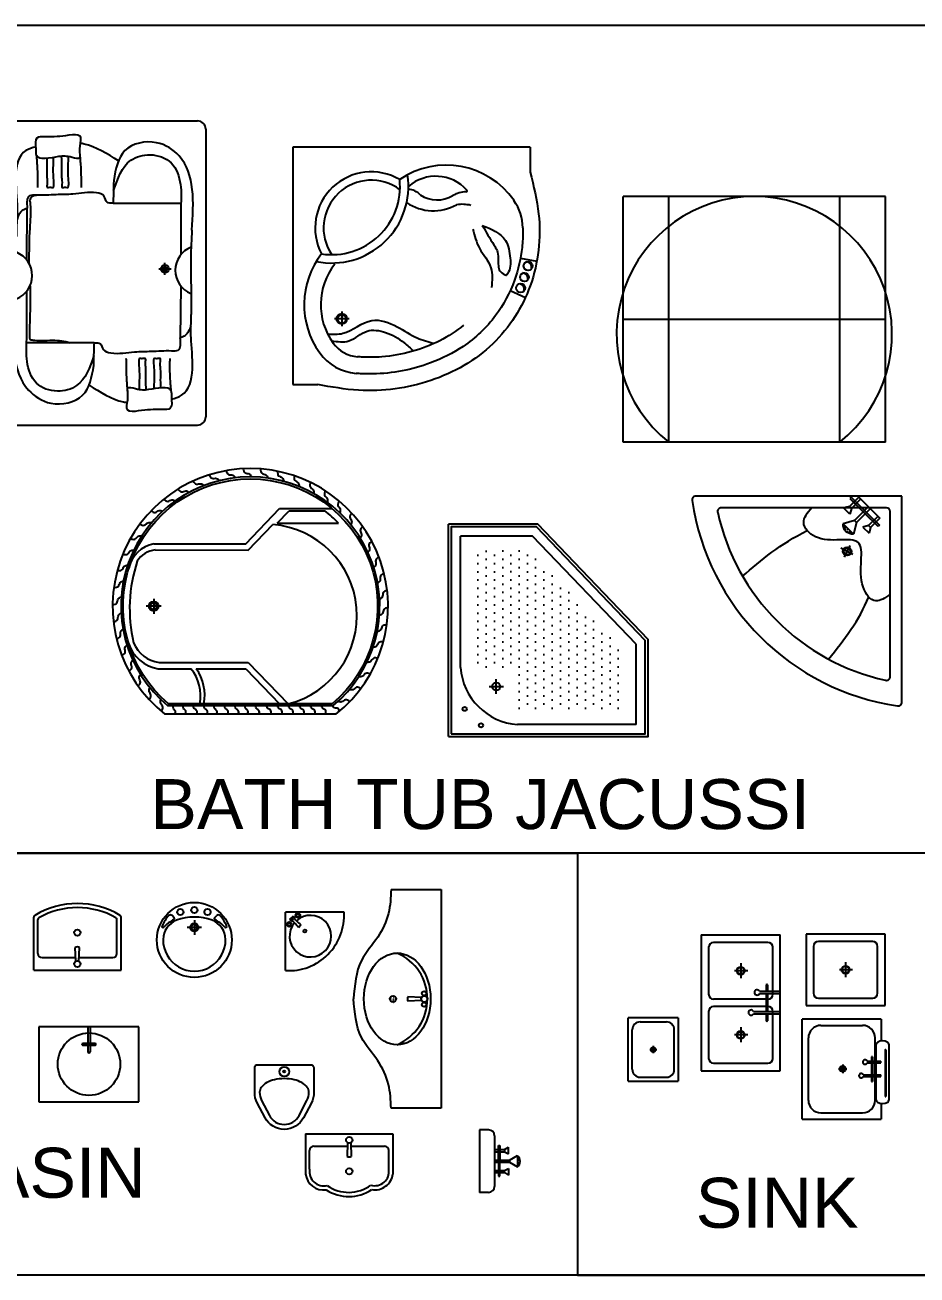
# Model space of a CAD drawing. Header units: metres. Extents: x 3586 to 7307, y 3108 to 6437.
# Drawn here: x 4054.488 to 4055.08, y 3259.975 to 3260.805 of the extents above; entities that cross this region are included whole.
import ezdxf

# ---------------------------------------------------------------- set-up
doc = ezdxf.new("R2010")
doc.units = ezdxf.units.M
doc.layers.add('BATH FITTING', color=7, linetype='Continuous')
doc.layers.add('FURNITURE', color=40, linetype='Continuous')
doc.styles.get("Standard").update_dxf_attribs({"font": 'arial.ttf'})

# ---------------------------------------------------------------- blocks, each defined once
blk = doc.blocks.new('SHOWER')
at = {"layer": 'FURNITURE'}
for p, q in [((0, 3.87), (0, -3.87)), ((0, 3.87), (3.4, 3.87)), ((1.34, 5.25), (1.85, 5.25)), ((1.34, -0.35), (1.34, 5.25)), ((1.85, 5.25), (1.85, -0.24)), ((3.4, 3.87), (4.74, 4.67)), ((3.4, 3.87), (3.4, 3.17)), ((4.74, 2.43), (4.74, 4.67)), ((0, 3.17), (3.4, 3.17)), ((0, 0.35), (5.07, 0.35)), ((3.4, 3.17), (4.74, 2.43)), ((5.07, 0.35), (7.74, 1.84)), ((5.07, 0.35), (5.07, -0.35)), ((7.74, 1.84), (7.74, -1.95)), ((7.83, 1.38), (8.02, 1.42)), ((7.94, 0.79), (8.12, 0.83)), ((7.95, 1.53), (7.98, 1.34)), ((7.98, 0.1), (8.02, -0.09)), ((8.05, 0.94), (8.09, 0.75)), ((8.22, 0.42), (8.41, 0.46)), ((8.33, 0.57), (8.37, 0.38)), ((0, -0.35), (5.07, -0.35)), ((0, -3.17), (3.4, -3.17)), ((1.34, -0.35), (1.34, -5.09)), ((1.85, -5.09), (1.85, -0.24)), ((3.4, -3.17), (4.74, -2.43)), ((3.4, -3.87), (3.4, -3.17)), ((4.74, -2.43), (4.74, -4.67)), ((5.07, -0.35), (7.74, -1.95)), ((7.86, -1.35), (8.04, -1.31)), ((7.87, -0.05), (8.06, -0.01)), ((7.96, -0.86), (8.15, -0.82)), ((7.97, -1.2), (8.01, -1.39)), ((8.07, -0.71), (8.11, -0.9)), ((8.28, -0.45), (8.46, -0.41)), ((8.39, -0.3), (8.43, -0.48)), ((0, -3.87), (3.4, -3.87)), ((1.34, -5.09), (1.85, -5.09)), ((3.4, -3.87), (4.74, -4.67))]:
    blk.add_line(p, q, dxfattribs=at)
blk.add_arc((6.15, -0.06), 2.47, 310.0194, 49.9806, dxfattribs=at)

msp = doc.modelspace()

# ---------------------------------------------------------------- hatches: boundary and pattern name
at = {"layer": 'FURNITURE', "ltscale": 0.25}
h = msp.add_hatch(dxfattribs=at)
h.set_pattern_fill('DOTS', color=256, scale=0.003459, angle=90, style=0)
h.set_pattern_definition([(90, (4050.983309, 3249.8307193), (0.0054909047, 0.0027454524), [0, -0.0054909047])])
h.paths.add_polyline_path([(4054.88528, 3260.39035), (4054.88528, 3260.34864), (4054.81143, 3260.34864), (4054.81143, 3260.37823), (4054.7853, 3260.37823), (4054.7853, 3260.45722), (4054.82137, 3260.45722)])

# ---------------------------------------------------------------- linework, layer by layer
for p, q in [((4054.19272, 3260.80505), (4055.40858, 3260.80505)), ((4054.88496, 3260.52789), (4054.88496, 3260.69115)), ((4055.05929, 3260.69115), (4054.88496, 3260.69115)), ((4054.9154, 3260.52789), (4054.9154, 3260.69115)), ((4055.02885, 3260.52789), (4055.02885, 3260.69115)), ((4055.05929, 3260.52789), (4055.05929, 3260.69115)), ((4055.05929, 3260.60952), (4054.88496, 3260.60952)), ((4055.05929, 3260.52789), (4054.88496, 3260.52789)), ((4055.40858, 3260.25484), (4054.19272, 3260.25484)), ((4054.19272, 3260.25484), (4054.85462, 3260.25484)), ((4054.85462, 3260.25484), (4054.85462, 3259.97469)), ((4055.40858, 3260.25484), (4054.85462, 3260.25484)), ((4054.85462, 3260.25484), (4054.85462, 3259.97469)), ((4054.73089, 3260.23073), (4054.76409, 3260.23073)), ((4054.76409, 3260.23073), (4054.76409, 3260.08546)), ((4054.76409, 3260.08546), (4054.73089, 3260.08546)), ((4054.85462, 3259.97469), (4054.19272, 3259.97469)), ((4055.59129, 3259.97469), (4054.19272, 3259.97469)), ((4054.85462, 3259.97469), (4055.40858, 3259.97469))]:
    msp.add_line(p, q)
for points in [[(4054.67957, 3260.11242), (4054.67957, 3260.0958, -0.121454), (4054.67792, 3260.0891), (4054.67268, 3260.07913, -0.604436), (4054.64717, 3260.07913), (4054.64193, 3260.0891, -0.121454), (4054.64028, 3260.0958), (4054.64028, 3260.11242, -0.414214), (4054.64225, 3260.11439), (4054.67761, 3260.11439, -0.414214)], [(4054.65007, 3260.08065, 0.604436), (4054.66978, 3260.08065), (4054.67502, 3260.09063, 0.127212), (4054.67629, 3260.09605, 0.161396), (4054.67525, 3260.09921, 0.106171), (4054.6715, 3260.10249, 0.07041), (4054.66651, 3260.10441, 0.056675), (4054.65993, 3260.10516, 0.056675), (4054.65334, 3260.10441, 0.07041), (4054.64835, 3260.10249, 0.106171), (4054.64461, 3260.09921, 0.161396), (4054.64356, 3260.09605, 0.127212), (4054.64483, 3260.09063)]]:
    msp.add_lwpolyline(points, format="xyb", close=True)
for radius in [0.00327, 0.000655]:
    msp.add_circle((4054.65993, 3260.1098), radius)
msp.add_arc((4054.97213, 3260.59967), 0.09148, 308.32035, 231.67965)
for points in [[(4054.73089, 3260.23073), (4054.72916, 3260.2149), (4054.72203, 3260.19922), (4054.71122, 3260.18368), (4054.70598, 3260.15809)], [(4054.73089, 3260.08546), (4054.72916, 3260.10128), (4054.72203, 3260.11696), (4054.71122, 3260.1325), (4054.70598, 3260.15809)]]:
    msp.add_spline(points, degree=3)
at = {"layer": 'BATH FITTING'}
for p, q in [((4054.79561, 3260.07109), (4054.78968, 3260.07109)), ((4054.79956, 3260.06713), (4054.79956, 3260.03353)), ((4054.79561, 3260.02958), (4054.78968, 3260.02958))]:
    msp.add_line(p, q, dxfattribs=at)
for centre, start, end in [((4054.79561, 3260.06713), 0, 90), ((4054.79561, 3260.03353), 270, 0)]:
    msp.add_arc(centre, 0.00395, start, end, dxfattribs=at)
at = {"layer": 'FURNITURE'}
for p, q in [((4054.47776, 3260.74133), (4054.60228, 3260.74133)), ((4054.60781, 3260.73579), (4054.60781, 3260.54486)), ((4054.82331, 3260.72393), (4054.66559, 3260.72393)), ((4054.66559, 3260.72393), (4054.66559, 3260.56621)), ((4054.82331, 3260.72393), (4054.82331, 3260.70733)), ((4054.58067, 3260.63898), (4054.58067, 3260.64706)), ((4054.57663, 3260.64302), (4054.58471, 3260.64302)), ((4054.69809, 3260.61468), (4054.69809, 3260.605)), ((4054.70293, 3260.60984), (4054.69324, 3260.60984)), ((4054.66559, 3260.56621), (4054.68219, 3260.56621)), ((4054.47776, 3260.53933), (4054.60228, 3260.53933)), ((4054.6343, 3260.46044), (4054.65685, 3260.48379)), ((4054.65519, 3260.4741), (4054.6632, 3260.48241)), ((4054.65685, 3260.48379), (4054.69168, 3260.48379)), ((4054.6632, 3260.48241), (4054.68679, 3260.48241)), ((4055.05989, 3260.48437), (4054.9503, 3260.48437)), ((4055.06244, 3260.37223), (4055.06244, 3260.48182)), ((4054.63606, 3260.45629), (4054.65234, 3260.47314)), ((4054.65519, 3260.4741), (4054.69592, 3260.4741)), ((4054.76903, 3260.33237), (4054.76903, 3260.47349)), ((4054.82833, 3260.47349), (4054.76903, 3260.47349)), ((4054.777, 3260.37823), (4054.777, 3260.46552)), ((4054.82492, 3260.46552), (4054.777, 3260.46552)), ((4054.89358, 3260.39368), (4054.82492, 3260.46552)), ((4054.57329, 3260.46044), (4054.6343, 3260.46044)), ((4054.57411, 3260.45637), (4054.63606, 3260.45629)), ((4055.03767, 3260.45336), (4055.02969, 3260.45747)), ((4055.03195, 3260.4516), (4055.03592, 3260.45939)), ((4054.5732, 3260.42396), (4054.5732, 3260.4138)), ((4054.57819, 3260.41893), (4054.56814, 3260.41893)), ((4054.89358, 3260.34034), (4054.89358, 3260.39368)), ((4054.57684, 3260.38158), (4054.63606, 3260.38158)), ((4054.63606, 3260.38158), (4054.66262, 3260.35408)), ((4054.57628, 3260.37743), (4054.59796, 3260.37743)), ((4054.60143, 3260.37743), (4054.6343, 3260.37743)), ((4054.6343, 3260.37743), (4054.65685, 3260.35408)), ((4054.79595, 3260.3656), (4054.8056, 3260.3656)), ((4054.80078, 3260.36077), (4054.80078, 3260.37042)), ((4054.69414, 3260.34716), (4054.58069, 3260.34716)), ((4054.69218, 3260.35269), (4054.58264, 3260.35269)), ((4054.89358, 3260.34034), (4054.81489, 3260.34034)), ((4054.69964, 3260.2158), (4054.66078, 3260.2158)), ((4054.66078, 3260.17694), (4054.66078, 3260.2158)), ((4054.49348, 3260.1772), (4054.49348, 3260.2124)), ((4054.49625, 3260.18827), (4054.49625, 3260.21081)), ((4054.54882, 3260.18827), (4054.54882, 3260.21081)), ((4054.55159, 3260.1772), (4054.55159, 3260.2124)), ((4054.58682, 3260.21189), (4054.58537, 3260.21348)), ((4054.61358, 3260.21189), (4054.61503, 3260.21348)), ((4054.66574, 3260.21315), (4054.66351, 3260.21093)), ((4054.66936, 3260.20563), (4054.67103, 3260.2073)), ((4054.93689, 3260.20058), (4054.93689, 3260.11042)), ((4054.93689, 3260.20058), (4054.98935, 3260.20058)), ((4054.98935, 3260.11042), (4054.98935, 3260.20058)), ((4055.00654, 3260.20121), (4055.00654, 3260.15368)), ((4055.059, 3260.20121), (4055.00654, 3260.20121)), ((4055.059, 3260.15368), (4055.059, 3260.20121)), ((4054.52151, 3260.18316), (4054.52114, 3260.19225)), ((4054.52355, 3260.18317), (4054.52391, 3260.19225)), ((4054.94181, 3260.19239), (4054.94181, 3260.16124)), ((4054.98115, 3260.19567), (4054.94509, 3260.19567)), ((4054.98443, 3260.16124), (4054.98443, 3260.19239)), ((4055.01146, 3260.19302), (4055.01146, 3260.16187)), ((4055.0508, 3260.1963), (4055.01474, 3260.1963)), ((4055.05408, 3260.16187), (4055.05408, 3260.19302)), ((4054.49901, 3260.18551), (4054.52141, 3260.18551)), ((4054.52364, 3260.18551), (4054.54605, 3260.18551)), ((4054.96312, 3260.18186), (4054.96312, 3260.1719)), ((4055.03277, 3260.18249), (4055.03277, 3260.17253)), ((4054.49348, 3260.1772), (4054.55159, 3260.1772)), ((4054.96774, 3260.17681), (4054.95905, 3260.17681)), ((4055.03739, 3260.17744), (4055.0287, 3260.17744)), ((4054.97991, 3260.16749), (4054.97991, 3260.16322)), ((4054.98093, 3260.16749), (4054.98093, 3260.16322)), ((4054.73114, 3260.15958), (4054.73114, 3260.15941)), ((4054.73114, 3260.15954), (4054.73119, 3260.15957)), ((4054.73114, 3260.15952), (4054.73121, 3260.15952)), ((4054.73114, 3260.1595), (4054.73122, 3260.1595)), ((4054.73114, 3260.15947), (4054.73121, 3260.15947)), ((4054.73114, 3260.15945), (4054.73119, 3260.15942)), ((4054.73114, 3260.1582), (4054.73114, 3260.15803)), ((4054.73114, 3260.15816), (4054.73119, 3260.15818)), ((4054.73114, 3260.15813), (4054.73121, 3260.15813)), ((4054.73114, 3260.15811), (4054.73122, 3260.15811)), ((4054.73114, 3260.15809), (4054.73121, 3260.15809)), ((4054.73114, 3260.15807), (4054.73119, 3260.15804)), ((4054.73114, 3260.15682), (4054.73114, 3260.15664)), ((4054.73114, 3260.15677), (4054.73119, 3260.1568)), ((4054.73114, 3260.15675), (4054.73121, 3260.15675)), ((4054.73114, 3260.15673), (4054.73122, 3260.15673)), ((4054.73114, 3260.15671), (4054.73121, 3260.15671)), ((4054.73114, 3260.15669), (4054.73119, 3260.15666)), ((4054.73234, 3260.16016), (4054.73234, 3260.1601)), ((4054.73234, 3260.16014), (4054.73238, 3260.16012)), ((4054.73234, 3260.15889), (4054.73234, 3260.15872)), ((4054.73234, 3260.15885), (4054.73238, 3260.15887)), ((4054.73234, 3260.15883), (4054.7324, 3260.15883)), ((4054.73234, 3260.1588), (4054.73242, 3260.1588)), ((4054.73234, 3260.15878), (4054.7324, 3260.15878)), ((4054.73234, 3260.15876), (4054.73238, 3260.15873)), ((4054.73234, 3260.15751), (4054.73234, 3260.15733)), ((4054.73234, 3260.15746), (4054.73238, 3260.15749)), ((4054.73234, 3260.15744), (4054.7324, 3260.15744)), ((4054.73234, 3260.15742), (4054.73242, 3260.15742)), ((4054.73234, 3260.1574), (4054.7324, 3260.1574)), ((4054.73234, 3260.15738), (4054.73238, 3260.15735)), ((4054.73234, 3260.15612), (4054.73234, 3260.15602)), ((4054.73234, 3260.15608), (4054.73238, 3260.15611)), ((4054.73234, 3260.15606), (4054.7324, 3260.15606)), ((4054.73234, 3260.15604), (4054.73242, 3260.15604)), ((4054.73353, 3260.15958), (4054.73353, 3260.15941)), ((4054.73353, 3260.15954), (4054.73358, 3260.15957)), ((4054.73353, 3260.15952), (4054.7336, 3260.15952)), ((4054.73353, 3260.1595), (4054.73362, 3260.1595)), ((4054.73353, 3260.15947), (4054.7336, 3260.15947)), ((4054.73353, 3260.15945), (4054.73358, 3260.15942)), ((4054.73353, 3260.1582), (4054.73353, 3260.15803)), ((4054.73353, 3260.15816), (4054.73358, 3260.15818)), ((4054.73353, 3260.15813), (4054.7336, 3260.15813)), ((4054.73353, 3260.15811), (4054.73362, 3260.15811)), ((4054.73353, 3260.15809), (4054.7336, 3260.15809)), ((4054.73353, 3260.15807), (4054.73358, 3260.15804)), ((4054.73353, 3260.15682), (4054.73353, 3260.15664)), ((4054.73353, 3260.15677), (4054.73358, 3260.1568)), ((4054.73353, 3260.15675), (4054.7336, 3260.15675)), ((4054.73353, 3260.15673), (4054.73362, 3260.15673)), ((4054.73353, 3260.15671), (4054.7336, 3260.15671)), ((4054.73353, 3260.15669), (4054.73358, 3260.15666)), ((4054.75111, 3260.1591), (4054.74202, 3260.15946)), ((4054.75112, 3260.15706), (4054.74202, 3260.1567)), ((4054.98115, 3260.15796), (4054.94509, 3260.15796)), ((4054.9755, 3260.16322), (4054.98904, 3260.16322)), ((4054.9755, 3260.16158), (4054.98904, 3260.16158)), ((4054.97991, 3260.16158), (4054.97991, 3260.14981)), ((4054.98093, 3260.16158), (4054.98093, 3260.14981)), ((4055.01474, 3260.15859), (4055.0508, 3260.15859)), ((4054.94181, 3260.14977), (4054.94181, 3260.11862)), ((4054.98115, 3260.15304), (4054.94509, 3260.15304)), ((4054.97157, 3260.14981), (4054.98904, 3260.14981)), ((4054.97157, 3260.14817), (4054.98904, 3260.14817)), ((4054.97991, 3260.14817), (4054.97991, 3260.14346)), ((4054.98093, 3260.14817), (4054.98093, 3260.14346)), ((4054.98443, 3260.11862), (4054.98443, 3260.14977)), ((4055.00654, 3260.15368), (4055.059, 3260.15368)), ((4054.56342, 3260.13963), (4054.49701, 3260.13963)), ((4054.49701, 3260.13963), (4054.49701, 3260.08983)), ((4054.52939, 3260.13963), (4054.52939, 3260.12298)), ((4054.53105, 3260.13963), (4054.53105, 3260.12298)), ((4054.56342, 3260.08983), (4054.56342, 3260.13963)), ((4054.88842, 3260.10348), (4054.88842, 3260.14542)), ((4054.92163, 3260.14542), (4054.88842, 3260.14542)), ((4054.89629, 3260.1428), (4054.91377, 3260.1428)), ((4054.92163, 3260.14542), (4054.92163, 3260.10348)), ((4054.96312, 3260.13924), (4054.96312, 3260.12927)), ((4055.00391, 3260.07825), (4055.00391, 3260.14466)), ((4055.05648, 3260.14466), (4055.00391, 3260.14466)), ((4055.01636, 3260.14051), (4055.04403, 3260.14051)), ((4055.05648, 3260.14466), (4055.05648, 3260.13009)), ((4054.89105, 3260.11135), (4054.89105, 3260.13756)), ((4054.91901, 3260.11135), (4054.91901, 3260.13756)), ((4054.96774, 3260.13419), (4054.95905, 3260.13419)), ((4055.00806, 3260.0907), (4055.00806, 3260.1322)), ((4055.05233, 3260.0907), (4055.05233, 3260.1322)), ((4054.52582, 3260.12865), (4054.53457, 3260.12865)), ((4054.52582, 3260.12727), (4054.53457, 3260.12727)), ((4054.90269, 3260.12439), (4054.9073, 3260.12439)), ((4054.90503, 3260.1269), (4054.90503, 3260.122)), ((4055.05318, 3260.09078), (4055.05318, 3260.12804)), ((4055.05318, 3260.09078), (4055.05318, 3260.12804)), ((4055.05896, 3260.12427), (4055.05896, 3260.09332)), ((4055.05896, 3260.12427), (4055.05896, 3260.09332)), ((4055.0594, 3260.12427), (4055.0594, 3260.09332)), ((4055.0594, 3260.12427), (4055.0594, 3260.09332)), ((4055.06148, 3260.12804), (4055.06148, 3260.09078)), ((4055.06148, 3260.12804), (4055.06148, 3260.09078)), ((4054.94509, 3260.11534), (4054.98115, 3260.11534)), ((4055.03087, 3260.11457), (4055.03087, 3260.10875)), ((4055.04707, 3260.11666), (4055.05622, 3260.11666)), ((4055.04707, 3260.11556), (4055.05622, 3260.11556)), ((4055.05005, 3260.11955), (4055.05005, 3260.11666)), ((4055.05005, 3260.11556), (4055.05005, 3260.10761)), ((4055.05074, 3260.11955), (4055.05074, 3260.11666)), ((4055.05074, 3260.11556), (4055.05074, 3260.10761)), ((4055.05622, 3260.11556), (4055.05622, 3260.11666)), ((4054.89629, 3260.1061), (4054.91377, 3260.1061)), ((4054.93689, 3260.11042), (4054.98935, 3260.11042)), ((4055.0281, 3260.11159), (4055.03357, 3260.11159)), ((4055.04442, 3260.10761), (4055.05622, 3260.10761)), ((4055.04442, 3260.1065), (4055.05622, 3260.1065)), ((4055.05005, 3260.1065), (4055.05005, 3260.10332)), ((4055.05074, 3260.1065), (4055.05074, 3260.10332)), ((4055.05622, 3260.1065), (4055.05622, 3260.10761)), ((4054.88842, 3260.10348), (4054.92163, 3260.10348)), ((4054.49701, 3260.08983), (4054.56342, 3260.08983)), ((4055.01636, 3260.0824), (4055.04403, 3260.0824)), ((4055.05648, 3260.08873), (4055.05648, 3260.07825)), ((4055.00391, 3260.07825), (4055.05648, 3260.07825)), ((4054.67401, 3260.06852), (4054.73212, 3260.06852)), ((4054.67401, 3260.06852), (4054.67401, 3260.04178)), ((4054.73212, 3260.06852), (4054.73212, 3260.04178)), ((4054.78968, 3260.07109), (4054.78968, 3260.02958)), ((4054.67678, 3260.04495), (4054.67678, 3260.05745)), ((4054.67955, 3260.06022), (4054.70194, 3260.06022)), ((4054.70204, 3260.06256), (4054.70167, 3260.05347)), ((4054.70408, 3260.06256), (4054.70444, 3260.05347)), ((4054.70417, 3260.06022), (4054.72659, 3260.06022)), ((4054.72937, 3260.04475), (4054.72935, 3260.05745))]:
    msp.add_line(p, q, dxfattribs=at)
at = {"layer": 'FURNITURE', "color": 252}
for p, q in [((4054.48887, 3260.64898), (4054.48915, 3260.68347)), ((4054.54625, 3260.68676), (4054.59135, 3260.68676)), ((4054.59117, 3260.68432), (4054.59117, 3260.65242)), ((4054.81679, 3260.65015), (4054.82767, 3260.64812)), ((4054.59117, 3260.63167), (4054.59089, 3260.59718)), ((4054.48887, 3260.59633), (4054.48887, 3260.62824)), ((4054.81006, 3260.6287), (4054.82014, 3260.62413)), ((4054.53369, 3260.59388), (4054.48859, 3260.59388))]:
    msp.add_line(p, q, dxfattribs=at)
at = {"layer": 'FURNITURE', "ltscale": 1.5}
for p, q in [((4054.6002, 3260.21042), (4054.6002, 3260.20073)), ((4054.60504, 3260.20557), (4054.59536, 3260.20557))]:
    msp.add_line(p, q, dxfattribs=at)
at = {"layer": 'FURNITURE'}
for points in [[(4054.69168, 3260.35408), (4054.58314, 3260.35408, -2.753398)], [(4055.0701, 3260.49203), (4054.93334, 3260.49203, 0.457552), (4054.93081, 3260.48911, 0.331239), (4055.06718, 3260.35274, 0.457552), (4055.0701, 3260.35527)]]:
    msp.add_lwpolyline(points, format="xyb", close=True, dxfattribs=at)
for points in [[(4054.76903, 3260.33237), (4054.90155, 3260.33237), (4054.90155, 3260.39688), (4054.82833, 3260.47349)], [(4054.77087, 3260.33421), (4054.89971, 3260.33421), (4054.89971, 3260.39614), (4054.82754, 3260.47164), (4054.77087, 3260.47164), (4054.77087, 3260.33421)]]:
    msp.add_lwpolyline(points, dxfattribs=at)
msp.add_lwpolyline([(4054.66601, 3260.2112), (4054.66546, 3260.21176), (4054.6649, 3260.2112), (4054.66546, 3260.21065)], close=True, dxfattribs=at)
at = {"layer": 'FURNITURE', "color": 252}
for centre in [(4054.82187, 3260.64499), (4054.81946, 3260.63757), (4054.81695, 3260.63036)]:
    msp.add_circle(centre, 0.00293, dxfattribs=at)
at = {"layer": 'FURNITURE'}
for centre, radius in [((4054.58067, 3260.64302), 0.00266), ((4054.58067, 3260.64302), 0.00139), ((4054.69809, 3260.60984), 0.00346), ((4054.69809, 3260.60984), 0.00277), ((4055.03383, 3260.45538), 0.00284), ((4055.03383, 3260.45538), 0.0022), ((4054.5732, 3260.41893), 0.00316), ((4054.5732, 3260.41893), 0.00219), ((4054.80078, 3260.3656), 0.00264), ((4054.77977, 3260.35074), 0.00137), ((4054.79061, 3260.33987), 0.00137), ((4054.6002, 3260.19727), 0.0249), ((4054.59083, 3260.21579), 0.00208), ((4054.6002, 3260.2171), 0.00208), ((4054.60895, 3260.21579), 0.00208), ((4054.66902, 3260.21351), 0.00156), ((4054.66902, 3260.21351), 0.00104), ((4054.6002, 3260.20557), 0.00277), ((4054.6002, 3260.20557), 0.00208), ((4054.66315, 3260.20764), 0.00156), ((4054.66315, 3260.20764), 0.00104), ((4054.52253, 3260.20211), 0.00208), ((4054.67362, 3260.20318), 0.000986), ((4054.52253, 3260.18135), 0.00208), ((4054.96312, 3260.17681), 0.00264), ((4054.96312, 3260.17681), 0.00231), ((4055.03277, 3260.17744), 0.00264), ((4055.03277, 3260.17744), 0.00231), ((4054.73217, 3260.15809), 0.00208), ((4054.75292, 3260.15809), 0.00208), ((4054.75279, 3260.16175), 0.00141), ((4054.75279, 3260.15431), 0.00141), ((4054.53022, 3260.11473), 0.02075), ((4054.96312, 3260.13419), 0.00264), ((4054.96312, 3260.13419), 0.00231), ((4054.90497, 3260.12437), 0.00163), ((4054.90497, 3260.12437), 0.00116), ((4055.0308, 3260.11156), 0.00194), ((4055.0308, 3260.11156), 0.00138), ((4054.70307, 3260.06437), 0.00208), ((4054.70307, 3260.04361), 0.00208)]:
    msp.add_circle(centre, radius, dxfattribs=at)
for centre, radius, start, end in [((4054.60228, 3260.73579), 0.00553, 0, 90), ((4054.71771, 3260.67025), 0.03726, 59.50534, 207.61021), ((4054.76756, 3260.65729), 0.05467, 34.64924, 124.46944), ((4054.78521, 3260.66949), 0.0332, 1.36613, 34.64924), ((4054.47579, 3260.63861), 0.01669, 291.75214, 67.61986), ((4054.72775, 3260.6193), 0.05467, 141.95511, 215.87762), ((4054.71036, 3260.60672), 0.0332, 215.87762, 265.2107), ((4054.60228, 3260.54486), 0.00553, 270, 0), ((4054.63741, 3260.41893), 0.09148, 308.32035, 231.67965), ((4054.63741, 3260.41893), 0.08595, 309.58464, 230.41536), ((4054.63741, 3260.41893), 0.08042, 43.32084, 52.12131), ((4054.95024, 3260.48186), 0.00251, 88.66085, 193.69397), ((4055.09063, 3260.51255), 0.1462, 192.35482, 257.64518), ((4055.05989, 3260.48182), 0.00255, 0, 90), ((4054.6476, 3260.41276), 0.06057, 284.35552, 85.51292), ((4054.5775, 3260.43957), 0.02129, 101.39995, 167.16932), ((4054.57574, 3260.44069), 0.01576, 95.94943, 148.67064), ((4054.65695, 3260.41753), 0.09973, 161.67258, 193.22311), ((4054.58003, 3260.40189), 0.02475, 197.70674, 261.28536), ((4054.5794, 3260.40242), 0.02099, 201.50815, 263.00487), ((4054.57609, 3260.35956), 0.02824, 348.81229, 39.25484), ((4054.57609, 3260.35956), 0.03101, 349.82181, 35.1911), ((4054.81786, 3260.3812), 0.04097, 184.16049, 265.83951), ((4055.05989, 3260.37223), 0.00255, 257.64518, 0), ((4054.52253, 3260.16648), 0.055, 58.92705, 121.07295), ((4054.52253, 3260.16648), 0.05223, 60.67283, 119.32717), ((4054.58434, 3260.21255), 0.00138, 42.30357, 136.00264), ((4054.61606, 3260.21255), 0.00138, 43.99736, 137.69643), ((4054.66298, 3260.2136), 0.03673, 266.57588, 3.42412), ((4054.49486, 3260.2124), 0.00138, 121.07295, 180), ((4054.49763, 3260.21081), 0.00138, 119.32717, 180), ((4054.54744, 3260.21081), 0.00138, 0, 60.67283), ((4054.5502, 3260.2124), 0.00138, 0, 58.92705), ((4054.57937, 3260.20626), 0.000692, 157.12608, 315.62249), ((4054.59977, 3260.19765), 0.02283, 136.00264, 157.12608), ((4054.59328, 3260.19738), 0.01384, 110.92224, 179.11849), ((4054.59927, 3260.18679), 0.02715, 117.76495, 135.62249), ((4054.5863, 3260.21142), 0.000692, 297.76495, 42.30357), ((4054.6002, 3260.17929), 0.0332, 69.07776, 110.92224), ((4054.60712, 3260.19738), 0.01384, 0.88151, 69.07776), ((4054.61409, 3260.21142), 0.000692, 137.69643, 242.23505), ((4054.60112, 3260.18679), 0.02715, 44.37751, 62.23505), ((4054.60063, 3260.19765), 0.02283, 22.87392, 43.99736), ((4054.62102, 3260.20626), 0.000692, 224.37751, 22.87392), ((4054.67728, 3260.19978), 0.01384, 140.26105, 132.04667), ((4054.65332, 3260.19378), 0.01995, 36.4554, 59.2694), ((4054.68288, 3260.22335), 0.01995, 210.73057, 233.5446), ((4054.6002, 3260.19727), 0.02075, 179.11849, 0.88151), ((4054.52252, 3260.18966), 0.00294, 61.92751, 118.07249), ((4054.94509, 3260.19239), 0.00328, 90, 180), ((4054.98115, 3260.19239), 0.00328, 0, 90), ((4055.01474, 3260.19302), 0.00328, 90, 180), ((4055.0508, 3260.19302), 0.00328, 0, 90), ((4054.49901, 3260.18827), 0.00277, 180, 270), ((4054.54605, 3260.18827), 0.00277, 270, 0), ((4054.72188, 3260.15809), 0.03312, 293.22297, 66.77703), ((4054.97395, 3260.1624), 0.00175, 27.89412, 332.10588), ((4054.98042, 3260.16678), 0.000875, 54.30107, 125.69893), ((4054.74462, 3260.15808), 0.00294, 151.92751, 208.07249), ((4054.94509, 3260.16124), 0.00328, 180, 270), ((4054.98115, 3260.16124), 0.00328, 270, 0), ((4055.01474, 3260.16187), 0.00328, 180, 270), ((4055.0508, 3260.16187), 0.00328, 270, 0), ((4054.94509, 3260.14977), 0.00328, 90, 180), ((4054.97003, 3260.14899), 0.00175, 27.89412, 332.10588), ((4054.98115, 3260.14977), 0.00328, 0, 90), ((4054.89629, 3260.13756), 0.00524, 90, 180), ((4054.91377, 3260.13756), 0.00524, 0, 90), ((4054.98042, 3260.14455), 0.00121, 245.04933, 294.95067), ((4055.01636, 3260.1322), 0.0083, 90, 180), ((4055.04403, 3260.1322), 0.0083, 0, 90), ((4054.52651, 3260.12796), 0.000978, 134.89247, 225.10753), ((4054.53022, 3260.1232), 0.000858, 194.57208, 345.42792), ((4054.53388, 3260.12796), 0.000978, 314.89247, 45.10753), ((4055.05456, 3260.12804), 0.00138, 119.11136, 180), ((4055.05456, 3260.12804), 0.00138, 119.11136, 180), ((4055.05733, 3260.12307), 0.00707, 60.88864, 119.11136), ((4055.05733, 3260.12307), 0.00707, 60.88864, 119.11136), ((4055.05918, 3260.12412), 0.000269, 34.21404, 145.78596), ((4055.05918, 3260.12412), 0.000269, 34.21404, 145.78596), ((4055.0601, 3260.12804), 0.00138, 0, 60.88864), ((4055.0601, 3260.12804), 0.00138, 0, 60.88864), ((4054.94509, 3260.11862), 0.00328, 180, 270), ((4054.98115, 3260.11862), 0.00328, 270, 0), ((4055.04568, 3260.11611), 0.00149, 21.75761, 338.24239), ((4055.05039, 3260.11907), 0.000591, 54.30107, 125.69893), ((4054.89629, 3260.11135), 0.00524, 180, 270), ((4054.91377, 3260.11135), 0.00524, 270, 0), ((4055.04308, 3260.10706), 0.00145, 22.43568, 337.56432), ((4055.05039, 3260.10406), 0.000817, 245.04933, 294.95067), ((4055.01636, 3260.0907), 0.0083, 180, 270), ((4055.04403, 3260.0907), 0.0083, 270, 0), ((4055.05456, 3260.09078), 0.00138, 180, 240.88864), ((4055.05456, 3260.09078), 0.00138, 180, 240.88864), ((4055.05733, 3260.09575), 0.00707, 240.88864, 299.11136), ((4055.05733, 3260.09575), 0.00707, 240.88864, 299.11136), ((4055.05918, 3260.09362), 0.000378, 233.988, 306.012), ((4055.05918, 3260.09362), 0.000378, 233.988, 306.012), ((4055.0601, 3260.09078), 0.00138, 299.11136, 0), ((4055.0601, 3260.09078), 0.00138, 299.11136, 0), ((4054.67955, 3260.05745), 0.00277, 90, 180), ((4054.72659, 3260.05745), 0.00277, 0, 90), ((4054.70306, 3260.05606), 0.00294, 241.92751, 298.07249), ((4054.68622, 3260.04346), 0.01232, 187.85001, 277.43757), ((4054.68622, 3260.04346), 0.00956, 171.08375, 283.38072), ((4054.72008, 3260.04341), 0.00939, 253.80934, 8.21828), ((4054.72008, 3260.04341), 0.01215, 260.35014, 352.31122), ((4054.70279, 3260.05444), 0.02761, 237.1589, 303.53169), ((4054.70279, 3260.05444), 0.02484, 234.69669, 306.19827)]:
    msp.add_arc(centre, radius, start, end, dxfattribs=at)
at = {"layer": 'FURNITURE', "color": 252}
for centre, radius, start, end in [((4054.69148, 3260.69784), 0.0509, 258.36804, 8.66001), ((4054.76055, 3260.67665), 0.02792, 42.19728, 130.6076), ((4054.69148, 3260.69784), 0.04536, 261.40247, 5.71308), ((4054.71771, 3260.67025), 0.03172, 53.03393, 214.08162), ((4054.74181, 3260.68451), 0.01139, 42.22742, 87.33249), ((4054.76146, 3260.70948), 0.02064, 237.07549, 300.50659), ((4054.78078, 3260.67757), 0.01667, 90.18889, 122.02929), ((4054.78072, 3260.69493), 0.000692, 270.18889, 42.19728), ((4054.75894, 3260.71337), 0.03172, 236.04729, 299.18954), ((4054.77799, 3260.66145), 0.02449, 76.16104, 98.39445), ((4054.60425, 3260.64204), 0.01669, 111.75214, 247.61986), ((4054.72775, 3260.6193), 0.0436, 141.95511, 215.87762), ((4054.82062, 3260.64414), 0.0036, 341.8983, 86.33787), ((4054.81821, 3260.63672), 0.0036, 341.8983, 86.33787), ((4054.8157, 3260.62951), 0.0036, 341.8983, 86.33787), ((4054.71036, 3260.60672), 0.02214, 215.87762, 265.2107)]:
    msp.add_arc(centre, radius, start, end, dxfattribs=at)
at = {"layer": 'FURNITURE'}
msp.add_ellipse((4054.73494, 3260.15809), major_axis=(0, -0.03044), ratio=0.727273, dxfattribs=at)
for points in [[(4054.52407, 3260.71912), (4054.52407, 3260.72455), (4054.52407, 3260.73149), (4054.51715, 3260.732), (4054.50099, 3260.73097), (4054.49587, 3260.7302), (4054.4951, 3260.72275), (4054.49535, 3260.71839), (4054.50997, 3260.71762), (4054.51894, 3260.7171), (4054.52407, 3260.71685), (4054.52407, 3260.71912)], [(4054.59862, 3260.66876), (4054.59002, 3260.71808), (4054.57513, 3260.72686), (4054.55409, 3260.72159), (4054.54665, 3260.70184)], [(4054.82331, 3260.70733), (4054.82888, 3260.67952), (4054.82328, 3260.63188), (4054.7985, 3260.59332), (4054.75731, 3260.56891), (4054.70925, 3260.56241), (4054.68219, 3260.56621)], [(4054.59862, 3260.66876), (4054.59781, 3260.65039), (4054.59801, 3260.63181), (4054.59801, 3260.61283)], [(4054.48107, 3260.61314), (4054.49002, 3260.56257), (4054.50491, 3260.5538), (4054.52595, 3260.55906), (4054.5334, 3260.57881)], [(4054.55597, 3260.56153), (4054.55597, 3260.5561), (4054.55597, 3260.54917), (4054.56289, 3260.54865), (4054.57905, 3260.54968), (4054.58417, 3260.55045), (4054.58494, 3260.5579), (4054.58469, 3260.56227), (4054.57007, 3260.56304), (4054.5611, 3260.56355), (4054.55597, 3260.56381), (4054.55597, 3260.56153)], [(4055.06244, 3260.42702), (4055.05277, 3260.42245), (4055.04443, 3260.43176), (4055.04112, 3260.4613), (4055.01278, 3260.4651), (4055.00494, 3260.47452), (4055.01022, 3260.48437)]]:
    msp.add_spline(points, degree=3, dxfattribs=at)
for points, knots in [([(4054.49504, 3260.72409), (4054.49252, 3260.72353), (4054.47745, 3260.71865), (4054.48372, 3260.69044), (4054.48215, 3260.67545), (4054.48201, 3260.66449)], [20.633941, 20.633941, 20.633941, 20.633941, 23.31554, 37.991648, 42.752022, 42.752022, 42.752022, 42.752022]), ([(4054.54979, 3260.7148), (4054.54234, 3260.7195), (4054.53409, 3260.7247), (4054.52521, 3260.72633), (4054.52434, 3260.72646)], [0, 0, 0, 0, 9.197379, 10.185885, 10.185885, 10.185885, 10.185885]), ([(4054.81841, 3260.67028), (4054.81842, 3260.66964), (4054.81843, 3260.669), (4054.81845, 3260.66466), (4054.81825, 3260.66095), (4054.81703, 3260.64989), (4054.81537, 3260.6426), (4054.80984, 3260.62718), (4054.80554, 3260.61913), (4054.79724, 3260.60797), (4054.79394, 3260.60424), (4054.78677, 3260.59746), (4054.78287, 3260.59437), (4054.77205, 3260.58712), (4054.76472, 3260.58343), (4054.75092, 3260.57828), (4054.74459, 3260.57651), (4054.73179, 3260.57406), (4054.7253, 3260.57338), (4054.71642, 3260.57322), (4054.714, 3260.57325), (4054.71026, 3260.57343), (4054.70893, 3260.57352), (4054.70759, 3260.57363)], [13.490592, 13.490592, 13.490592, 13.490592, 14.263491, 14.263491, 18.699794, 18.699794, 27.572398, 27.572398, 38.382648, 38.382648, 44.414494, 44.414494, 50.44634, 50.44634, 60.085888, 60.085888, 67.763926, 67.763926, 75.441965, 75.441965, 78.322996, 78.322996, 79.916575, 79.916575, 79.916575, 79.916575]), ([(4054.585, 3260.55656), (4054.58752, 3260.55713), (4054.60259, 3260.562), (4054.59741, 3260.59263), (4054.59801, 3260.60374), (4054.59801, 3260.61283)], [20.633941, 20.633941, 20.633941, 20.633941, 23.31554, 37.991648, 42.752022, 42.752022, 42.752022, 42.752022]), ([(4054.53025, 3260.56585), (4054.5377, 3260.56116), (4054.54595, 3260.55596), (4054.55483, 3260.55432), (4054.5557, 3260.5542)], [0, 0, 0, 0, 9.197379, 10.185885, 10.185885, 10.185885, 10.185885])]:
    msp.add_open_spline(points, degree=3, knots=knots, dxfattribs=at)
at = {"layer": 'FURNITURE', "color": 252}
for points in [[(4054.49521, 3260.7189), (4054.4959, 3260.70955), (4054.49609, 3260.70142), (4054.49594, 3260.69714)], [(4054.50212, 3260.71636), (4054.50221, 3260.71163), (4054.50221, 3260.70407), (4054.5024, 3260.69915), (4054.5024, 3260.69726), (4054.50485, 3260.69726), (4054.50617, 3260.69707), (4054.50693, 3260.70029), (4054.50655, 3260.70596), (4054.50655, 3260.71163), (4054.50684, 3260.71693)], [(4054.51184, 3260.7176), (4054.51205, 3260.71163), (4054.51205, 3260.70407), (4054.51224, 3260.69915), (4054.51224, 3260.69726), (4054.51469, 3260.69726), (4054.51601, 3260.69707), (4054.51677, 3260.70029), (4054.51639, 3260.70596), (4054.51639, 3260.71163), (4054.51665, 3260.7177)], [(4054.52407, 3260.71912), (4054.52476, 3260.70977), (4054.52495, 3260.70164), (4054.52503, 3260.69714)], [(4054.54652, 3260.69507), (4054.55805, 3260.71516), (4054.5708, 3260.71884), (4054.58477, 3260.71344), (4054.59097, 3260.6992), (4054.59117, 3260.68432)], [(4054.54665, 3260.70184), (4054.54645, 3260.69281), (4054.54625, 3260.68676)], [(4054.54625, 3260.68676), (4054.54222, 3260.68732), (4054.5403, 3260.69118), (4054.5353, 3260.69349), (4054.51953, 3260.69272), (4054.50838, 3260.69233), (4054.49492, 3260.69195), (4054.49069, 3260.69156), (4054.48915, 3260.68347)], [(4054.49738, 3260.69191), (4054.49135, 3260.69007), (4054.49116, 3260.68614), (4054.49085, 3260.67007), (4054.49034, 3260.6468)], [(4054.48216, 3260.67174), (4054.48583, 3260.68182), (4054.48915, 3260.68347)], [(4054.79148, 3260.67197), (4054.80684, 3260.66198), (4054.81, 3260.65015), (4054.80823, 3260.63968), (4054.8073, 3260.63875), (4054.80614, 3260.63921)], [(4054.79148, 3260.67197), (4054.79916, 3260.65896), (4054.80125, 3260.65524), (4054.80218, 3260.64502), (4054.80311, 3260.64177), (4054.80614, 3260.63921)], [(4054.78521, 3260.66949), (4054.78961, 3260.65671), (4054.79719, 3260.64384), (4054.79757, 3260.63059)], [(4054.59784, 3260.60507), (4054.59421, 3260.59883), (4054.59089, 3260.59718)], [(4054.68877, 3260.59978), (4054.69884, 3260.60024), (4054.71803, 3260.6088), (4054.73488, 3260.60459), (4054.74826, 3260.59719), (4054.75948, 3260.59354)], [(4054.53352, 3260.58558), (4054.52199, 3260.56549), (4054.50924, 3260.56181), (4054.49527, 3260.56721), (4054.48907, 3260.58145), (4054.48887, 3260.59633)], [(4054.53379, 3260.59389), (4054.53782, 3260.59333), (4054.53974, 3260.58948), (4054.54474, 3260.58717), (4054.56051, 3260.58794), (4054.57166, 3260.58832), (4054.58512, 3260.58871), (4054.58935, 3260.58909), (4054.59089, 3260.59718)], [(4054.69135, 3260.59531), (4054.7029, 3260.59523), (4054.71495, 3260.60165), (4054.72727, 3260.60084), (4054.73959, 3260.59389), (4054.74574, 3260.58847)], [(4054.5334, 3260.57881), (4054.53359, 3260.58785), (4054.53379, 3260.59389)], [(4054.55597, 3260.56153), (4054.55528, 3260.57089), (4054.55509, 3260.57902), (4054.55501, 3260.58351)], [(4054.5682, 3260.56306), (4054.56799, 3260.56903), (4054.56799, 3260.57659), (4054.5678, 3260.5815), (4054.5678, 3260.58339), (4054.56535, 3260.58339), (4054.56403, 3260.58358), (4054.56327, 3260.58037), (4054.56365, 3260.5747), (4054.56365, 3260.56903), (4054.56339, 3260.56296)], [(4054.57792, 3260.5643), (4054.57783, 3260.56903), (4054.57783, 3260.57659), (4054.57764, 3260.5815), (4054.57764, 3260.58339), (4054.57519, 3260.58339), (4054.57387, 3260.58358), (4054.57311, 3260.58037), (4054.57349, 3260.5747), (4054.57349, 3260.56903), (4054.5732, 3260.56372)], [(4054.58483, 3260.56175), (4054.58414, 3260.57111), (4054.58395, 3260.57924), (4054.5841, 3260.58351)]]:
    msp.add_spline(points, degree=3, dxfattribs=at)
for points, knots in [([(4054.49104, 3260.63181), (4054.49113, 3260.62882), (4054.49128, 3260.62076), (4054.49085, 3260.60933), (4054.49068, 3260.60121), (4054.49065, 3260.59602), (4054.49593, 3260.59535), (4054.50147, 3260.59552), (4054.50896, 3260.59579), (4054.51401, 3260.59498), (4054.51677, 3260.59426), (4054.51767, 3260.59402)], [5.441695, 5.441695, 5.441695, 5.441695, 8.683072, 14.129445, 17.53311, 18.224863, 19.00646, 22.404982, 24.876215, 26.938333, 27.95734, 27.95734, 27.95734, 27.95734]), ([(4054.77898, 3260.60556), (4054.77424, 3260.60165), (4054.76891, 3260.59821), (4054.75729, 3260.59233), (4054.75097, 3260.58991), (4054.73802, 3260.58632), (4054.73138, 3260.58515), (4054.72227, 3260.58443), (4054.71978, 3260.58432), (4054.71554, 3260.5843), (4054.71379, 3260.58434), (4054.71088, 3260.58448), (4054.7097, 3260.58456), (4054.70851, 3260.58466)], [46.763381, 46.763381, 46.763381, 46.763381, 55.311888, 55.311888, 64.033614, 64.033614, 72.75534, 72.75534, 76.033407, 76.033407, 78.354246, 78.354246, 79.916575, 79.916575, 79.916575, 79.916575])]:
    msp.add_open_spline(points, degree=3, knots=knots, dxfattribs=at)
at = {"layer": 'FURNITURE', "color": 253}
for points in [[(4054.61009, 3260.50624), (4054.61201, 3260.50392), (4054.61495, 3260.50385), (4054.61683, 3260.50238)], [(4054.62125, 3260.50898), (4054.62286, 3260.50644), (4054.62577, 3260.50599), (4054.62745, 3260.5043)], [(4054.63266, 3260.51029), (4054.63394, 3260.50757), (4054.63677, 3260.50677), (4054.63823, 3260.50488)], [(4054.64415, 3260.51017), (4054.64508, 3260.50731), (4054.64778, 3260.50616), (4054.649, 3260.5041)], [(4054.65553, 3260.5086), (4054.6561, 3260.50565), (4054.65863, 3260.50417), (4054.65958, 3260.50197)], [(4054.66663, 3260.50563), (4054.66682, 3260.50262), (4054.66915, 3260.50084), (4054.66981, 3260.49854)], [(4054.58923, 3260.4967), (4054.59167, 3260.49493), (4054.59453, 3260.49559), (4054.59673, 3260.49464)], [(4054.59936, 3260.50213), (4054.60156, 3260.50007), (4054.60448, 3260.50036), (4054.60654, 3260.49914)], [(4054.67726, 3260.50128), (4054.67707, 3260.49828), (4054.67916, 3260.49621), (4054.67954, 3260.49385)], [(4054.57987, 3260.49005), (4054.58251, 3260.4886), (4054.58526, 3260.48961), (4054.58756, 3260.48895)], [(4054.68727, 3260.49564), (4054.6867, 3260.49268), (4054.68852, 3260.49037), (4054.68859, 3260.48798)], [(4054.69649, 3260.48878), (4054.69556, 3260.48592), (4054.69707, 3260.4834), (4054.69684, 3260.48102)], [(4054.57141, 3260.48228), (4054.57421, 3260.48117), (4054.57682, 3260.48252), (4054.57918, 3260.48215)], [(4054.70478, 3260.48083), (4054.7035, 3260.47811), (4054.70468, 3260.47542), (4054.70416, 3260.47308)], [(4054.56399, 3260.47351), (4054.56691, 3260.47276), (4054.56933, 3260.47443), (4054.57171, 3260.47435)], [(4054.712, 3260.4719), (4054.71039, 3260.46936), (4054.71123, 3260.46654), (4054.71042, 3260.46429)], [(4054.55773, 3260.46387), (4054.56072, 3260.4635), (4054.56291, 3260.46545), (4054.56529, 3260.46568)], [(4054.55272, 3260.45353), (4054.55573, 3260.45353), (4054.55766, 3260.45575), (4054.56, 3260.45627)], [(4054.71805, 3260.46213), (4054.71614, 3260.45981), (4054.71661, 3260.45691), (4054.71553, 3260.45478)], [(4054.72283, 3260.45168), (4054.72064, 3260.44962), (4054.72075, 3260.44669), (4054.7194, 3260.44471)], [(4054.54906, 3260.44265), (4054.55204, 3260.44302), (4054.55368, 3260.44546), (4054.55593, 3260.44627)], [(4054.72626, 3260.44072), (4054.72383, 3260.43895), (4054.72357, 3260.43602), (4054.72199, 3260.43423)], [(4054.54678, 3260.43138), (4054.5497, 3260.43213), (4054.55101, 3260.43476), (4054.55314, 3260.43584)], [(4054.54593, 3260.41993), (4054.54873, 3260.42104), (4054.54971, 3260.42381), (4054.55169, 3260.42515)], [(4054.72829, 3260.42941), (4054.72566, 3260.42796), (4054.72503, 3260.42509), (4054.72324, 3260.42351)], [(4054.54653, 3260.40845), (4054.54917, 3260.40991), (4054.54979, 3260.41278), (4054.55159, 3260.41436)], [(4054.72889, 3260.41794), (4054.72609, 3260.41683), (4054.72511, 3260.41406), (4054.72314, 3260.41272)], [(4054.72804, 3260.40648), (4054.72513, 3260.40573), (4054.72381, 3260.40311), (4054.72168, 3260.40202)], [(4054.54856, 3260.39715), (4054.551, 3260.39892), (4054.55125, 3260.40184), (4054.55284, 3260.40363)], [(4054.55199, 3260.38618), (4054.55419, 3260.38824), (4054.55408, 3260.39118), (4054.55542, 3260.39315)], [(4054.72577, 3260.39522), (4054.72278, 3260.39484), (4054.72115, 3260.3924), (4054.7189, 3260.39159)], [(4054.55677, 3260.37573), (4054.55869, 3260.37805), (4054.55821, 3260.38095), (4054.5593, 3260.38308)], [(4054.7221, 3260.38433), (4054.71909, 3260.38433), (4054.71716, 3260.38212), (4054.71483, 3260.3816)], [(4054.56282, 3260.36597), (4054.56443, 3260.36851), (4054.5636, 3260.37133), (4054.56441, 3260.37357)], [(4054.7171, 3260.37399), (4054.71411, 3260.37437), (4054.71192, 3260.37241), (4054.70954, 3260.37219)], [(4054.57005, 3260.35704), (4054.57133, 3260.35976), (4054.57014, 3260.36245), (4054.57067, 3260.36478)], [(4054.71084, 3260.36436), (4054.70792, 3260.36511), (4054.7055, 3260.36344), (4054.70311, 3260.36352)], [(4054.57834, 3260.34908), (4054.57927, 3260.35194), (4054.57775, 3260.35446), (4054.57798, 3260.35684)], [(4054.70342, 3260.35559), (4054.70062, 3260.35669), (4054.69801, 3260.35534), (4054.69565, 3260.35572)], [(4054.58718, 3260.34724), (4054.58758, 3260.34935), (4054.58628, 3260.35099), (4054.58623, 3260.35269)], [(4054.5943, 3260.34716), (4054.59444, 3260.34954), (4054.59295, 3260.35101), (4054.59268, 3260.35269)], [(4054.60188, 3260.34716), (4054.60174, 3260.34979), (4054.60008, 3260.35106), (4054.59961, 3260.35269)], [(4054.6088, 3260.34716), (4054.60867, 3260.34979), (4054.607, 3260.35106), (4054.60653, 3260.35269)], [(4054.61497, 3260.34716), (4054.6151, 3260.34954), (4054.61361, 3260.35101), (4054.61335, 3260.35269)], [(4054.62254, 3260.34716), (4054.62241, 3260.34979), (4054.62074, 3260.35106), (4054.62027, 3260.35269)], [(4054.62947, 3260.34716), (4054.62933, 3260.34979), (4054.62767, 3260.35106), (4054.62719, 3260.35269)], [(4054.63563, 3260.3474), (4054.63576, 3260.34954), (4054.63427, 3260.35101), (4054.63401, 3260.35269)], [(4054.64321, 3260.34716), (4054.64307, 3260.34979), (4054.64141, 3260.35106), (4054.64093, 3260.35269)], [(4054.65111, 3260.34716), (4054.65071, 3260.35008), (4054.6489, 3260.35113), (4054.64822, 3260.35269)], [(4054.6584, 3260.34716), (4054.65799, 3260.35008), (4054.65619, 3260.35113), (4054.65551, 3260.35269)], [(4054.66568, 3260.34716), (4054.66528, 3260.35008), (4054.66347, 3260.35113), (4054.6628, 3260.35269)], [(4054.67297, 3260.34716), (4054.67257, 3260.35008), (4054.67076, 3260.35113), (4054.67009, 3260.35269)], [(4054.68026, 3260.34716), (4054.67986, 3260.35008), (4054.67805, 3260.35113), (4054.67738, 3260.35269)], [(4054.68755, 3260.34716), (4054.68715, 3260.35008), (4054.68534, 3260.35113), (4054.68466, 3260.35269)], [(4054.69662, 3260.34919), (4054.69549, 3260.35107), (4054.69338, 3260.35144), (4054.69218, 3260.35269)]]:
    msp.add_spline(points, degree=3, dxfattribs=at)
at = {"layer": 'FURNITURE'}
for points in [[(4054.96429, 3260.43898), (4054.97686, 3260.44967), (4054.98943, 3260.46036), (4055.00729, 3260.46922)], [(4055.02147, 3260.38374), (4055.03172, 3260.39667), (4055.04197, 3260.4096), (4055.04814, 3260.42516)]]:
    msp.add_open_spline(points, degree=3, dxfattribs=at)

# ---------------------------------------------------------------- block references
at = {"layer": 'BATH FITTING', "xscale": 0.00197647864550897, "yscale": 0.00197647864550897, "zscale": 0.00197647864550897}
msp.add_blockref('SHOWER', (4054.79956, 3260.05033), dxfattribs=at)
at = {"layer": 'FURNITURE', "xscale": -0.002553512605477148, "yscale": 0.002553512605476994, "zscale": 0.002553512605476924, "rotation": 45.00000000000248}
msp.add_blockref('SHOWER', (4055.04848, 3260.48437), dxfattribs=at)

# ---------------------------------------------------------------- texts
for s, height, p in [('BATH TUB JACUSSI', 0.0332048, (4054.57099, 3260.27089)), ('WASH BASIN', 0.033205, (4054.27677, 3260.02601)), ('SINK', 0.033205, (4054.93318, 3260.00606))]:
    msp.add_text(s, height=height).set_placement(p)

doc.saveas('drawing.dxf')
